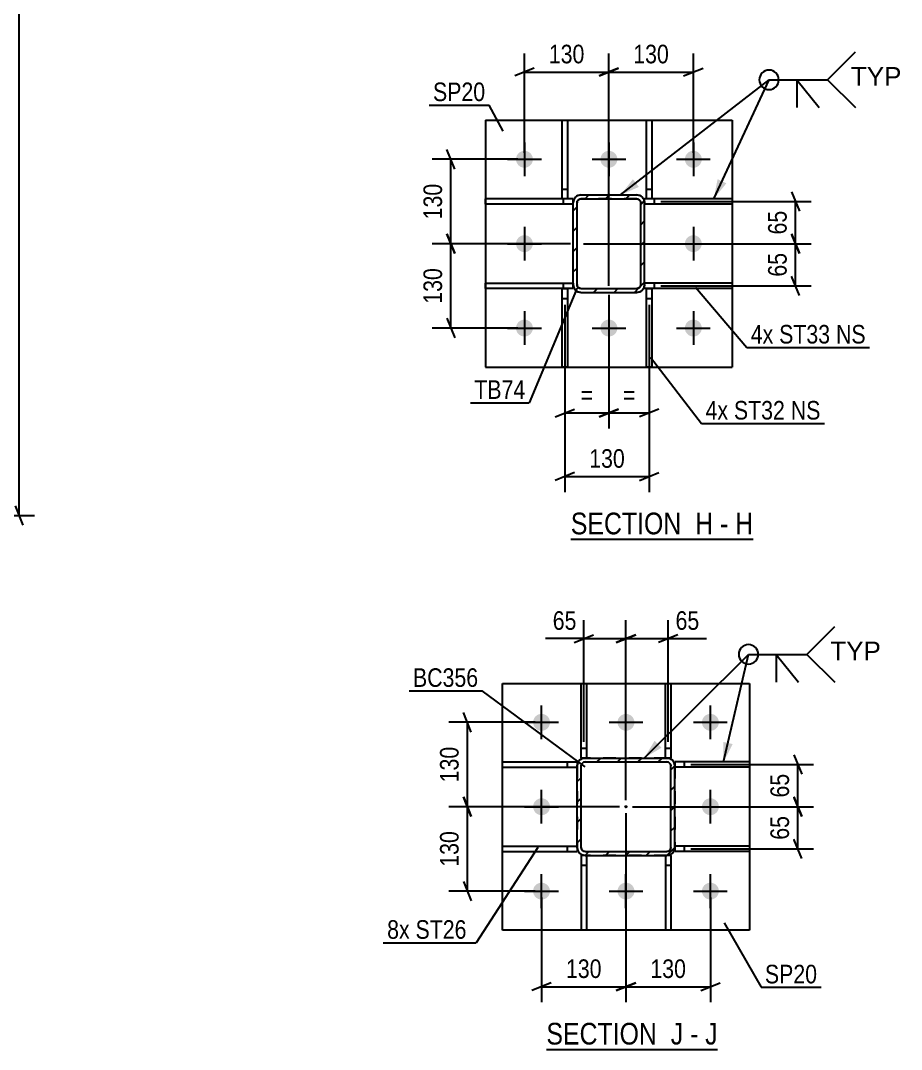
# Model space of a CAD drawing. Header units: millimetres. Extents: x -777 to 412, y -850 to -9.
# Drawn here: x -26.5 to 109.1, y -471.4 to -312.9 of the extents above; entities that cross this region are included whole.
import ezdxf

# ---------------------------------------------------------------- set-up
doc = ezdxf.new("R2010")
doc.units = ezdxf.units.MM
doc.linetypes.add('DXK_LINE_DOT2', pattern=[3.9198, 1.9599, -1.9599])
doc.linetypes.add('DXK_LINE_DOT3', pattern=[5.9187, 2.979, -0.9799, 0.9799, -0.9799])
doc.styles.add('Arial', font='ARIAL.TTF', dxfattribs={"height": 0.2})
doc.styles.add('Arial Narrow', font='ARIALN.TTF', dxfattribs={"height": 0.2})

# ---------------------------------------------------------------- blocks, each defined once
blk = doc.blocks.new('Unknown-570390744-18 - 10238')
at = {"color": 6, "linetype": 'Continuous'}
blk.add_line((58.22, -392.82), (86.29, -392.82), dxfattribs=at)
at = {"color": 0, "linetype": 'Continuous'}
for points in [[(76.32, -392.07), (76.32, -388.57), (58.22, -388.57), (58.22, -392.07)], [(80.14, -392.07), (80.14, -388.57), (77.37, -388.57), (77.37, -392.07)], [(82.47, -392.07), (82.47, -388.57), (81.19, -388.57), (81.19, -392.07)], [(86.29, -392.07), (86.29, -388.57), (83.52, -388.57), (83.52, -392.07)]]:
    blk.add_wipeout(points, dxfattribs=at)
at = {"color": 7, "linetype": 'Continuous', "style": 'Arial Narrow'}
for s, p in [('SECTION ', (58.22, -392.07)), ('H', (77.37, -392.07)), ('H', (83.52, -392.07)), ('-', (81.19, -392.07))]:
    blk.add_text(s, height=3.34, dxfattribs=at).set_placement(p)
blk = doc.blocks.new('Unknown-570390744-21 - 10776')
at = {"color": 6, "linetype": 'Continuous'}
blk.add_line((54.46, -471.41), (80.82, -471.41), dxfattribs=at)
at = {"color": 0, "linetype": 'Continuous'}
for points in [[(72.56, -470.66), (72.56, -467.16), (54.46, -467.16), (54.46, -470.66)], [(75.53, -470.66), (75.53, -467.16), (73.61, -467.16), (73.61, -470.66)], [(77.86, -470.66), (77.86, -467.16), (76.58, -467.16), (76.58, -470.66)], [(80.82, -470.66), (80.82, -467.16), (78.91, -467.16), (78.91, -470.66)]]:
    blk.add_wipeout(points, dxfattribs=at)
at = {"color": 7, "linetype": 'Continuous', "style": 'Arial Narrow'}
for s, p in [('SECTION ', (54.46, -470.66)), ('J', (73.61, -470.66)), ('J', (78.91, -470.66)), ('-', (76.58, -470.66))]:
    blk.add_text(s, height=3.34, dxfattribs=at).set_placement(p)
blk = doc.blocks.new('Part-570390744-10420 - 10238')
at = {"color": 2, "linetype": 'Continuous'}
for p, q in [((69.89, -340.41), (69.89, -328.3)), ((69.89, -328.3), (70.69, -328.3)), ((70.69, -328.3), (70.69, -340.41)), ((70.69, -340.41), (69.89, -340.41))]:
    blk.add_line(p, q, dxfattribs=at)
at = {"color": 7, "linetype": 'DXK_LINE_DOT2'}
blk.add_line((69.89, -338.91), (70.69, -338.91), dxfattribs=at)
blk = doc.blocks.new('Bolt-570390744-10252 - 10238')
at = {"linetype": 'Continuous'}
for points in [[(52.38, -334.3, -1), (49.78, -334.3, -1)], [(65.38, -334.3, -1), (62.78, -334.3, -1)], [(78.38, -334.3, -1), (75.78, -334.3, -1)], [(52.38, -347.3, -1), (49.78, -347.3, -1)], [(78.38, -347.3, -1), (75.78, -347.3, -1)], [(52.38, -360.3, -1), (49.78, -360.3, -1)], [(65.38, -360.3, -1), (62.78, -360.3, -1)], [(78.38, -360.3, -1), (75.78, -360.3, -1)]]:
    blk.add_hatch(color=1, dxfattribs=at).paths.add_polyline_path(points)
at = {"color": 1, "linetype": 'Continuous'}
for p, q in [((51.08, -331.7), (51.08, -336.9)), ((64.08, -331.7), (64.08, -336.9)), ((77.08, -331.7), (77.08, -336.9)), ((48.48, -334.3), (53.68, -334.3)), ((61.48, -334.3), (66.68, -334.3)), ((74.48, -334.3), (79.68, -334.3)), ((51.08, -344.7), (51.08, -349.9)), ((77.08, -344.7), (77.08, -349.9)), ((48.48, -347.3), (53.68, -347.3)), ((74.48, -347.3), (79.68, -347.3)), ((51.08, -357.7), (51.08, -362.9)), ((64.08, -357.7), (64.08, -362.9)), ((77.08, -357.7), (77.08, -362.9)), ((48.48, -360.3), (53.68, -360.3)), ((61.48, -360.3), (66.68, -360.3)), ((74.48, -360.3), (79.68, -360.3))]:
    blk.add_line(p, q, dxfattribs=at)
blk = doc.blocks.new('Part-570390744-10441 - 10238')
at = {"linetype": 'Continuous'}
h = blk.add_hatch(dxfattribs=at)
h.set_pattern_fill('', scale=0.7, style=0, pattern_type=0)
h.set_pattern_definition([(45, (58.9279, -354.453), (-1.57154, 1.57154), [])])
h.paths.add_polyline_path([(58.67, -354.06), (58.93, -354.45), (59.32, -354.71), (59.78, -354.8), (68.38, -354.8), (68.84, -354.71), (69.22, -354.45), (69.49, -354.06), (69.58, -353.6), (69.58, -341), (69.49, -340.55), (69.22, -340.16), (68.84, -339.9), (68.38, -339.8), (59.78, -339.8), (59.32, -339.9), (58.93, -340.16), (58.67, -340.55), (58.58, -341), (58.58, -353.6)])
h.paths.add_polyline_path([(59.18, -341), (59.22, -340.77), (59.35, -340.58), (59.55, -340.45), (59.78, -340.4), (68.38, -340.4), (68.61, -340.45), (68.8, -340.58), (68.93, -340.77), (68.98, -341), (68.98, -353.6), (68.93, -353.83), (68.8, -354.03), (68.61, -354.16), (68.38, -354.2), (59.78, -354.2), (59.55, -354.16), (59.35, -354.03), (59.22, -353.83), (59.18, -353.6)])
blk.add_hatch(color=30, dxfattribs=at).paths.add_polyline_path([(64.08, -339.9, -1), (64.08, -339.7, -1)])
at = {"color": 7, "linetype": 'DXK_LINE_DOT2'}
for p, q in [((58.58, -341), (58.67, -340.55)), ((59.35, -340.58), (59.22, -340.77)), ((59.32, -339.9), (59.78, -339.8)), ((59.55, -340.45), (59.35, -340.58)), ((59.78, -340.4), (59.55, -340.45)), ((59.78, -339.8), (68.38, -339.8)), ((68.38, -340.4), (59.78, -340.4)), ((68.38, -339.8), (68.84, -339.9)), ((68.61, -340.45), (68.38, -340.4)), ((68.8, -340.58), (68.61, -340.45)), ((68.93, -340.77), (68.8, -340.58)), ((69.49, -340.55), (69.58, -341)), ((58.58, -353.6), (58.58, -341)), ((59.22, -340.77), (59.18, -341)), ((59.18, -353.6), (59.18, -341)), ((68.98, -341), (68.93, -340.77)), ((68.98, -353.6), (68.98, -341)), ((69.58, -353.6), (69.58, -341)), ((58.67, -354.06), (58.58, -353.6)), ((59.18, -353.6), (59.22, -353.83)), ((59.22, -353.83), (59.35, -354.03)), ((59.78, -354.8), (59.32, -354.71)), ((59.35, -354.03), (59.55, -354.16)), ((59.55, -354.16), (59.78, -354.2)), ((59.78, -354.2), (68.38, -354.2)), ((59.78, -354.8), (68.38, -354.8)), ((68.38, -354.2), (68.61, -354.16)), ((68.84, -354.71), (68.38, -354.8)), ((68.61, -354.16), (68.8, -354.03)), ((68.8, -354.03), (68.93, -353.83)), ((68.93, -353.83), (68.98, -353.6)), ((69.58, -353.6), (69.49, -354.06))]:
    blk.add_line(p, q, dxfattribs=at)
at = {"color": 2, "linetype": 'Continuous'}
for p, q in [((58.67, -340.55), (58.58, -341)), ((59.22, -340.77), (59.35, -340.58)), ((59.78, -339.8), (59.32, -339.9)), ((59.35, -340.58), (59.55, -340.45)), ((59.55, -340.45), (59.78, -340.4)), ((59.78, -339.8), (68.38, -339.8)), ((59.78, -340.4), (68.38, -340.4)), ((68.84, -339.9), (68.38, -339.8)), ((68.38, -340.4), (68.61, -340.45)), ((68.61, -340.45), (68.8, -340.58)), ((68.8, -340.58), (68.93, -340.77)), ((69.58, -341), (69.49, -340.55)), ((58.58, -353.6), (58.58, -341)), ((59.18, -341), (59.22, -340.77)), ((59.18, -353.6), (59.18, -341)), ((68.93, -340.77), (68.98, -341)), ((68.98, -353.6), (68.98, -341)), ((69.58, -353.6), (69.58, -341)), ((58.58, -353.6), (58.67, -354.06)), ((59.22, -353.83), (59.18, -353.6)), ((59.35, -354.03), (59.22, -353.83)), ((59.32, -354.71), (59.78, -354.8)), ((59.55, -354.16), (59.35, -354.03)), ((59.78, -354.2), (59.55, -354.16)), ((59.78, -354.2), (68.38, -354.2)), ((59.78, -354.8), (68.38, -354.8)), ((68.61, -354.16), (68.38, -354.2)), ((68.38, -354.8), (68.84, -354.71)), ((68.8, -354.03), (68.61, -354.16)), ((68.93, -353.83), (68.8, -354.03)), ((68.98, -353.6), (68.93, -353.83)), ((69.49, -354.06), (69.58, -353.6))]:
    blk.add_line(p, q, dxfattribs=at)
at = {"color": 30, "linetype": 'DXK_LINE_DOT3'}
blk.add_line((64.08, -339.8), (64.08, -339.8), dxfattribs=at)
at = {"color": 30, "linetype": 'Continuous'}
blk.add_circle((64.08, -339.8), 0.1, dxfattribs=at)
at = {"color": 7, "linetype": 'DXK_LINE_DOT2'}
for centre, start, end in [((59.78, -341), 112.5, 157.5), ((68.38, -341), 22.5, 67.5), ((59.78, -353.6), 202.5, 247.5), ((68.38, -353.6), 292.5, 337.5)]:
    blk.add_arc(centre, 1.2, start, end, dxfattribs=at)
at = {"color": 2, "linetype": 'Continuous'}
for centre, start, end in [((59.78, -341), 112.5, 157.5), ((68.38, -341), 22.5, 67.5), ((59.78, -353.6), 202.5, 247.5), ((68.38, -353.6), 292.5, 337.5)]:
    blk.add_arc(centre, 1.2, start, end, dxfattribs=at)
blk = doc.blocks.new('Part-570390744-10425 - 10238')
at = {"color": 2, "linetype": 'Continuous'}
for p, q in [((56.89, -340.41), (56.89, -328.3)), ((56.89, -328.3), (57.69, -328.3)), ((57.69, -328.3), (57.69, -340.41)), ((57.69, -340.41), (56.89, -340.41))]:
    blk.add_line(p, q, dxfattribs=at)
at = {"color": 7, "linetype": 'DXK_LINE_DOT2'}
blk.add_line((56.89, -338.91), (57.69, -338.91), dxfattribs=at)
blk = doc.blocks.new('Part-570390744-10430 - 10238')
at = {"color": 2, "linetype": 'Continuous'}
for p, q in [((69.89, -366.3), (69.89, -354.22)), ((69.89, -354.22), (70.69, -354.22)), ((70.69, -354.22), (70.69, -366.3)), ((70.69, -366.3), (69.89, -366.3))]:
    blk.add_line(p, q, dxfattribs=at)
at = {"color": 7, "linetype": 'DXK_LINE_DOT2'}
blk.add_line((69.89, -355.72), (70.69, -355.72), dxfattribs=at)
blk = doc.blocks.new('Part-570390744-10435 - 10238')
at = {"color": 2, "linetype": 'Continuous'}
for p, q in [((56.89, -366.3), (56.89, -354.22)), ((56.89, -354.22), (57.69, -354.22)), ((57.69, -354.22), (57.69, -366.3)), ((57.69, -366.3), (56.89, -366.3))]:
    blk.add_line(p, q, dxfattribs=at)
at = {"color": 7, "linetype": 'DXK_LINE_DOT2'}
blk.add_line((56.89, -355.72), (57.69, -355.72), dxfattribs=at)
blk = doc.blocks.new('Part-570390744-10459 - 10238')
at = {"color": 2, "linetype": 'Continuous'}
for p, q in [((45.08, -328.3), (83.08, -328.3)), ((45.08, -328.3), (45.08, -366.3)), ((83.08, -328.3), (83.08, -366.3)), ((45.08, -366.3), (83.08, -366.3))]:
    blk.add_line(p, q, dxfattribs=at)
blk = doc.blocks.new('Part-570390744-10464 - 10238')
at = {"color": 2, "linetype": 'Continuous'}
for p, q in [((45.08, -341.2), (45.08, -340.4)), ((56.89, -340.4), (45.08, -340.4)), ((58.58, -340.4), (57.69, -340.4)), ((58.58, -341.01), (58.58, -340.4)), ((58.58, -341.2), (45.08, -341.2))]:
    blk.add_line(p, q, dxfattribs=at)
at = {"color": 7, "linetype": 'DXK_LINE_DOT2'}
for p, q in [((57.69, -340.4), (56.89, -340.4)), ((57.08, -341.2), (57.08, -340.4)), ((58.58, -341.2), (58.58, -341.01))]:
    blk.add_line(p, q, dxfattribs=at)
blk = doc.blocks.new('Part-570390744-10469 - 10238')
at = {"color": 2, "linetype": 'Continuous'}
for p, q in [((45.08, -354.2), (45.08, -353.4)), ((45.08, -353.4), (58.58, -353.4)), ((58.58, -354.2), (45.08, -354.2)), ((58.58, -354.2), (58.58, -353.6))]:
    blk.add_line(p, q, dxfattribs=at)
at = {"color": 7, "linetype": 'DXK_LINE_DOT2'}
for p, q in [((57.08, -354.2), (57.08, -353.4)), ((58.58, -353.4), (58.58, -353.6))]:
    blk.add_line(p, q, dxfattribs=at)
blk = doc.blocks.new('Part-570390744-10474 - 10238')
at = {"color": 2, "linetype": 'Continuous'}
for p, q in [((69.89, -340.4), (69.58, -340.4)), ((69.58, -341.01), (69.58, -340.4)), ((83.08, -340.4), (70.69, -340.4)), ((83.08, -340.4), (83.08, -341.2)), ((83.08, -341.2), (69.58, -341.2))]:
    blk.add_line(p, q, dxfattribs=at)
at = {"color": 7, "linetype": 'DXK_LINE_DOT2'}
for p, q in [((70.69, -340.4), (69.89, -340.4)), ((71.08, -341.2), (71.08, -340.4)), ((69.58, -341.2), (69.58, -341.01))]:
    blk.add_line(p, q, dxfattribs=at)
blk = doc.blocks.new('Part-570390744-10479 - 10238')
at = {"color": 2, "linetype": 'Continuous'}
for p, q in [((83.08, -353.4), (69.58, -353.4)), ((83.08, -353.4), (83.08, -354.2)), ((69.58, -354.2), (69.58, -353.6)), ((83.08, -354.2), (69.58, -354.2))]:
    blk.add_line(p, q, dxfattribs=at)
at = {"color": 7, "linetype": 'DXK_LINE_DOT2'}
for p, q in [((69.58, -353.6), (69.58, -353.4)), ((71.08, -354.2), (71.08, -353.4))]:
    blk.add_line(p, q, dxfattribs=at)
blk = doc.blocks.new('Part-570390744-10946 - 10776')
at = {"color": 2, "linetype": 'Continuous'}
for p, q in [((85.71, -427.13), (74.21, -427.13)), ((74.21, -427.13), (74.21, -427.73)), ((85.71, -427.13), (85.71, -427.93)), ((85.71, -427.93), (74.21, -427.93))]:
    blk.add_line(p, q, dxfattribs=at)
at = {"color": 7, "linetype": 'DXK_LINE_DOT2'}
for p, q in [((74.21, -427.73), (74.21, -427.93)), ((75.71, -427.93), (75.71, -427.13))]:
    blk.add_line(p, q, dxfattribs=at)
blk = doc.blocks.new('Part-570390744-11045 - 10776')
at = {"color": 2, "linetype": 'Continuous'}
for p, q in [((72.81, -426.53), (72.81, -415.03)), ((72.81, -415.03), (73.61, -415.03)), ((73.61, -415.03), (73.61, -426.53)), ((73.61, -426.53), (73.01, -426.53))]:
    blk.add_line(p, q, dxfattribs=at)
at = {"color": 7, "linetype": 'DXK_LINE_DOT2'}
for p, q in [((72.81, -425.03), (73.61, -425.03)), ((73.01, -426.53), (72.81, -426.53))]:
    blk.add_line(p, q, dxfattribs=at)
blk = doc.blocks.new('Part-570390744-10886 - 10776')
at = {"linetype": 'Continuous'}
h = blk.add_hatch(dxfattribs=at)
h.set_pattern_fill('', scale=0.7, style=0, pattern_type=0)
h.set_pattern_definition([(45, (74.2104, -427.7324), (-1.57154, 1.57154), [])])
h.paths.add_polyline_path([(74.21, -440.33), (74.21, -427.73), (74.12, -427.27), (73.86, -426.88), (73.47, -426.62), (73.01, -426.53), (60.41, -426.53), (59.95, -426.62), (59.56, -426.88), (59.3, -427.27), (59.21, -427.73), (59.21, -440.33), (59.3, -440.79), (59.56, -441.18), (59.95, -441.44), (60.41, -441.53), (73.01, -441.53), (73.47, -441.44), (73.86, -441.18), (74.12, -440.79)])
h.paths.add_polyline_path([(73.24, -440.89), (73.01, -440.93), (60.41, -440.93), (60.18, -440.89), (59.99, -440.76), (59.86, -440.56), (59.81, -440.33), (59.81, -427.73), (59.86, -427.5), (59.99, -427.31), (60.18, -427.18), (60.41, -427.13), (73.01, -427.13), (73.24, -427.18), (73.43, -427.31), (73.56, -427.5), (73.61, -427.73), (73.61, -440.33), (73.56, -440.56), (73.43, -440.76)])
blk.add_hatch(color=30, dxfattribs=at).paths.add_polyline_path([(66.71, -434.13, -1), (66.71, -433.93, -1)])
at = {"color": 7, "linetype": 'DXK_LINE_DOT2'}
for p, q in [((59.21, -427.73), (59.3, -427.27)), ((59.21, -427.73), (59.21, -440.33)), ((59.86, -427.5), (59.81, -427.73)), ((59.81, -440.33), (59.81, -427.73)), ((59.99, -427.31), (59.86, -427.5)), ((59.95, -426.62), (60.41, -426.53)), ((60.18, -427.18), (59.99, -427.31)), ((60.41, -427.13), (60.18, -427.18)), ((73.01, -426.53), (60.41, -426.53)), ((60.41, -427.13), (73.01, -427.13)), ((73.01, -426.53), (73.47, -426.62)), ((73.24, -427.18), (73.01, -427.13)), ((73.43, -427.31), (73.24, -427.18)), ((73.56, -427.5), (73.43, -427.31)), ((73.61, -427.73), (73.56, -427.5)), ((73.61, -440.33), (73.61, -427.73)), ((74.12, -427.27), (74.21, -427.73)), ((74.21, -427.73), (74.21, -440.33)), ((59.3, -440.79), (59.21, -440.33)), ((59.81, -440.33), (59.86, -440.56)), ((59.86, -440.56), (59.99, -440.76)), ((73.43, -440.76), (73.56, -440.56)), ((73.56, -440.56), (73.61, -440.33)), ((74.21, -440.33), (74.12, -440.79)), ((60.41, -441.53), (59.95, -441.44)), ((59.99, -440.76), (60.18, -440.89)), ((60.18, -440.89), (60.41, -440.93)), ((60.41, -440.93), (73.01, -440.93)), ((73.01, -441.53), (60.41, -441.53)), ((73.01, -440.93), (73.24, -440.89)), ((73.47, -441.44), (73.01, -441.53)), ((73.24, -440.89), (73.43, -440.76))]:
    blk.add_line(p, q, dxfattribs=at)
at = {"color": 2, "linetype": 'Continuous'}
for p, q in [((59.3, -427.27), (59.21, -427.73)), ((59.21, -440.33), (59.21, -427.73)), ((59.81, -427.73), (59.86, -427.5)), ((59.81, -440.33), (59.81, -427.73)), ((59.86, -427.5), (59.99, -427.31)), ((60.41, -426.53), (59.95, -426.62)), ((59.99, -427.31), (60.18, -427.18)), ((60.18, -427.18), (60.41, -427.13)), ((60.41, -426.53), (73.01, -426.53)), ((60.41, -427.13), (73.01, -427.13)), ((73.47, -426.62), (73.01, -426.53)), ((73.01, -427.13), (73.24, -427.18)), ((73.24, -427.18), (73.43, -427.31)), ((73.43, -427.31), (73.56, -427.5)), ((73.56, -427.5), (73.61, -427.73)), ((73.61, -440.33), (73.61, -427.73)), ((74.21, -427.73), (74.12, -427.27)), ((74.21, -440.33), (74.21, -427.73)), ((59.21, -440.33), (59.3, -440.79)), ((59.86, -440.56), (59.81, -440.33)), ((59.99, -440.76), (59.86, -440.56)), ((73.56, -440.56), (73.43, -440.76)), ((73.61, -440.33), (73.56, -440.56)), ((74.12, -440.79), (74.21, -440.33)), ((59.95, -441.44), (60.41, -441.53)), ((60.18, -440.89), (59.99, -440.76)), ((60.41, -440.93), (60.18, -440.89)), ((60.41, -440.93), (73.01, -440.93)), ((60.41, -441.53), (73.01, -441.53)), ((73.24, -440.89), (73.01, -440.93)), ((73.01, -441.53), (73.47, -441.44)), ((73.43, -440.76), (73.24, -440.89))]:
    blk.add_line(p, q, dxfattribs=at)
at = {"color": 7, "linetype": 'DXK_LINE_DOT3'}
blk.add_line((66.71, -434.03), (66.71, -434.03), dxfattribs=at)
at = {"color": 30, "linetype": 'DXK_LINE_DOT3'}
blk.add_line((66.71, -434.03), (66.71, -434.03), dxfattribs=at)
at = {"color": 30, "linetype": 'Continuous'}
blk.add_circle((66.71, -434.03), 0.1, dxfattribs=at)
at = {"color": 7, "linetype": 'DXK_LINE_DOT2'}
for centre, start, end in [((60.41, -427.73), 112.5, 157.5), ((73.01, -427.73), 22.5, 67.5), ((60.41, -440.33), 202.5, 247.5), ((73.01, -440.33), 292.5, 337.5)]:
    blk.add_arc(centre, 1.2, start, end, dxfattribs=at)
at = {"color": 2, "linetype": 'Continuous'}
for centre, start, end in [((60.41, -427.73), 112.5, 157.5), ((73.01, -427.73), 22.5, 67.5), ((60.41, -440.33), 202.5, 247.5), ((73.01, -440.33), 292.5, 337.5)]:
    blk.add_arc(centre, 1.2, start, end, dxfattribs=at)
blk = doc.blocks.new('Part-570390744-10862 - 10776')
at = {"color": 2, "linetype": 'Continuous'}
for p, q in [((47.71, -453.03), (47.71, -415.03)), ((47.71, -415.03), (85.71, -415.03)), ((85.71, -415.03), (85.71, -453.03)), ((85.71, -453.03), (47.71, -453.03))]:
    blk.add_line(p, q, dxfattribs=at)
blk = doc.blocks.new('Part-570390744-10945 - 10776')
at = {"color": 2, "linetype": 'Continuous'}
for p, q in [((47.71, -427.93), (47.71, -427.13)), ((47.71, -427.13), (59.21, -427.13)), ((59.21, -427.13), (59.21, -427.73)), ((47.71, -427.93), (59.21, -427.93))]:
    blk.add_line(p, q, dxfattribs=at)
at = {"color": 7, "linetype": 'DXK_LINE_DOT2'}
for p, q in [((57.71, -427.93), (57.71, -427.13)), ((59.21, -427.73), (59.21, -427.93))]:
    blk.add_line(p, q, dxfattribs=at)
blk = doc.blocks.new('Part-570390744-11050 - 10776')
at = {"color": 2, "linetype": 'Continuous'}
for p, q in [((59.81, -426.53), (59.81, -415.03)), ((59.81, -415.03), (60.61, -415.03)), ((60.61, -415.03), (60.61, -426.53)), ((60.41, -426.53), (59.81, -426.53))]:
    blk.add_line(p, q, dxfattribs=at)
at = {"color": 7, "linetype": 'DXK_LINE_DOT2'}
for p, q in [((59.81, -425.03), (60.61, -425.03)), ((60.61, -426.53), (60.41, -426.53))]:
    blk.add_line(p, q, dxfattribs=at)
blk = doc.blocks.new('Part-570390744-11055 - 10776')
at = {"color": 2, "linetype": 'Continuous'}
for p, q in [((72.81, -441.53), (72.81, -453.03)), ((73.61, -441.53), (73.01, -441.53)), ((73.61, -441.53), (73.61, -453.03)), ((73.61, -453.03), (72.81, -453.03))]:
    blk.add_line(p, q, dxfattribs=at)
at = {"color": 7, "linetype": 'DXK_LINE_DOT2'}
for p, q in [((73.01, -441.53), (72.81, -441.53)), ((72.81, -443.03), (73.61, -443.03))]:
    blk.add_line(p, q, dxfattribs=at)
blk = doc.blocks.new('Part-570390744-11060 - 10776')
at = {"color": 2, "linetype": 'Continuous'}
for p, q in [((59.81, -441.53), (59.81, -453.03)), ((60.41, -441.53), (59.81, -441.53)), ((60.61, -441.53), (60.61, -453.03)), ((60.61, -453.03), (59.81, -453.03))]:
    blk.add_line(p, q, dxfattribs=at)
at = {"color": 7, "linetype": 'DXK_LINE_DOT2'}
for p, q in [((60.61, -441.53), (60.41, -441.53)), ((59.81, -443.03), (60.61, -443.03))]:
    blk.add_line(p, q, dxfattribs=at)
blk = doc.blocks.new('Bolt-570390744-11078 - 10776')
at = {"linetype": 'Continuous'}
for points in [[(52.41, -421.03, -1), (55.01, -421.03, -1)], [(65.41, -421.03, -1), (68.01, -421.03, -1)], [(78.41, -421.03, -1), (81.01, -421.03, -1)], [(52.41, -434.03, -1), (55.01, -434.03, -1)], [(78.41, -434.03, -1), (81.01, -434.03, -1)], [(52.41, -447.03, -1), (55.01, -447.03, -1)], [(65.41, -447.03, -1), (68.01, -447.03, -1)], [(78.41, -447.03, -1), (81.01, -447.03, -1)]]:
    blk.add_hatch(color=1, dxfattribs=at).paths.add_polyline_path(points)
at = {"color": 1, "linetype": 'Continuous'}
for p, q in [((53.71, -423.63), (53.71, -418.43)), ((66.71, -423.63), (66.71, -418.43)), ((79.71, -423.63), (79.71, -418.43)), ((51.11, -421.03), (56.31, -421.03)), ((64.11, -421.03), (69.31, -421.03)), ((77.11, -421.03), (82.31, -421.03)), ((53.71, -436.63), (53.71, -431.43)), ((79.71, -436.63), (79.71, -431.43)), ((51.11, -434.03), (56.31, -434.03)), ((77.11, -434.03), (82.31, -434.03)), ((53.71, -449.63), (53.71, -444.43)), ((66.71, -449.63), (66.71, -444.43)), ((79.71, -449.63), (79.71, -444.43)), ((51.11, -447.03), (56.31, -447.03)), ((64.11, -447.03), (69.31, -447.03)), ((77.11, -447.03), (82.31, -447.03))]:
    blk.add_line(p, q, dxfattribs=at)
blk = doc.blocks.new('Part-570390744-11100 - 10776')
at = {"color": 2, "linetype": 'Continuous'}
for p, q in [((85.71, -440.13), (74.21, -440.13)), ((74.21, -440.33), (74.21, -440.93)), ((85.71, -440.13), (85.71, -440.93)), ((85.71, -440.93), (74.21, -440.93))]:
    blk.add_line(p, q, dxfattribs=at)
at = {"color": 7, "linetype": 'DXK_LINE_DOT2'}
for p, q in [((74.21, -440.13), (74.21, -440.33)), ((75.71, -440.93), (75.71, -440.13))]:
    blk.add_line(p, q, dxfattribs=at)
blk = doc.blocks.new('Part-570390744-11110 - 10776')
at = {"color": 2, "linetype": 'Continuous'}
for p, q in [((47.71, -440.93), (47.71, -440.13)), ((47.71, -440.13), (59.21, -440.13)), ((59.21, -440.33), (59.21, -440.93)), ((47.71, -440.93), (59.21, -440.93))]:
    blk.add_line(p, q, dxfattribs=at)
at = {"color": 7, "linetype": 'DXK_LINE_DOT2'}
for p, q in [((57.71, -440.93), (57.71, -440.13)), ((59.21, -440.13), (59.21, -440.33))]:
    blk.add_line(p, q, dxfattribs=at)
blk = doc.blocks.new('StraightDimension-570390744-61769 - 10238')
at = {"color": 7, "linetype": 'Continuous'}
for p, q in [((40.34, -335.8), (39.14, -332.8)), ((50.08, -334.3), (36.89, -334.3)), ((39.74, -347.3), (39.74, -334.3)), ((39.14, -345.8), (40.34, -348.8)), ((58.18, -347.3), (36.89, -347.3))]:
    blk.add_line(p, q, dxfattribs=at)
at = {"color": 0}
blk.add_wipeout([(38.99, -337.46), (34.79, -337.46), (34.79, -344.15), (38.99, -344.15)], dxfattribs=at)
at = {"color": 3, "style": 'Arial Narrow'}
blk.add_text('130', height=2.863, rotation=90.0002, dxfattribs=at).set_placement((38.39, -343.55))
blk = doc.blocks.new('StraightDimension-570390744-61770 - 10238')
at = {"color": 7, "linetype": 'Continuous'}
for p, q in [((40.34, -348.8), (39.14, -345.8)), ((58.18, -347.3), (36.89, -347.3)), ((39.74, -360.3), (39.74, -347.3)), ((39.14, -358.8), (40.34, -361.8)), ((50.08, -360.3), (36.89, -360.3))]:
    blk.add_line(p, q, dxfattribs=at)
at = {"color": 0}
blk.add_wipeout([(38.99, -350.46), (34.79, -350.46), (34.79, -357.15), (38.99, -357.15)], dxfattribs=at)
at = {"color": 3, "style": 'Arial Narrow'}
blk.add_text('130', height=2.863, rotation=90.0002, dxfattribs=at).set_placement((38.39, -356.55))
blk = doc.blocks.new('StraightDimension-570390744-49466 - 10238')
at = {"color": 7, "linetype": 'Continuous'}
for p, q in [((57.29, -356.72), (57.29, -385.57)), ((70.29, -356.72), (70.29, -385.57)), ((58.79, -382.57), (55.79, -383.77)), ((57.29, -383.17), (70.29, -383.17)), ((68.79, -383.77), (71.79, -382.57))]:
    blk.add_line(p, q, dxfattribs=at)
at = {"color": 0}
blk.add_wipeout([(67.13, -382.42), (67.13, -378.22), (60.45, -378.22), (60.45, -382.42)], dxfattribs=at)
at = {"color": 3, "style": 'Arial Narrow'}
blk.add_text('130', height=2.863, dxfattribs=at).set_placement((61.05, -381.82))
blk = doc.blocks.new('StraightDimension-570390744-61744 - 10238')
at = {"color": 7, "linetype": 'Continuous'}
for p, q in [((92.2, -339.3), (93.4, -342.3)), ((72.08, -340.8), (95.2, -340.8)), ((92.8, -347.3), (92.8, -340.8)), ((93.4, -348.8), (92.2, -345.8)), ((60.18, -347.3), (95.2, -347.3))]:
    blk.add_line(p, q, dxfattribs=at)
at = {"color": 0}
blk.add_wipeout([(92.05, -341.63), (87.85, -341.63), (87.85, -346.48), (92.05, -346.48)], dxfattribs=at)
at = {"color": 3, "style": 'Arial Narrow'}
blk.add_text('65', height=2.863, rotation=90.0002, dxfattribs=at).set_placement((91.45, -345.88))
blk = doc.blocks.new('StraightDimension-570390744-61720 - 10238')
at = {"color": 7, "linetype": 'Continuous'}
for p, q in [((64.08, -355.2), (64.08, -375.77)), ((57.29, -356.72), (57.29, -375.77)), ((55.79, -373.97), (58.79, -372.77)), ((57.29, -373.37), (64.08, -373.37)), ((65.58, -372.77), (62.58, -373.97))]:
    blk.add_line(p, q, dxfattribs=at)
at = {"color": 0}
blk.add_wipeout([(62.24, -372.62), (62.24, -368.42), (59.13, -368.42), (59.13, -372.62)], dxfattribs=at)
at = {"color": 3, "style": 'Arial Narrow'}
blk.add_text('=', height=2.86, dxfattribs=at).set_placement((59.73, -372.02))
blk = doc.blocks.new('StraightDimension-570390744-10619 - 10238')
at = {"color": 7, "linetype": 'Continuous'}
for p, q in [((51.08, -333.3), (51.08, -318.02)), ((64.08, -353.8), (64.08, -318.02)), ((52.58, -320.27), (49.58, -321.47)), ((51.08, -320.87), (64.08, -320.87)), ((62.58, -321.47), (65.58, -320.27))]:
    blk.add_line(p, q, dxfattribs=at)
at = {"color": 0}
blk.add_wipeout([(60.92, -320.12), (60.92, -315.92), (54.23, -315.92), (54.23, -320.12)], dxfattribs=at)
at = {"color": 3, "style": 'Arial Narrow'}
blk.add_text('130', height=2.863, dxfattribs=at).set_placement((54.83, -319.52))
blk = doc.blocks.new('StraightDimension-570390744-10627 - 10238')
at = {"color": 7, "linetype": 'Continuous'}
for p, q in [((64.08, -353.8), (64.08, -318.02)), ((77.08, -333.3), (77.08, -318.02)), ((65.58, -320.27), (62.58, -321.47)), ((64.08, -320.87), (77.08, -320.87)), ((75.58, -321.47), (78.58, -320.27))]:
    blk.add_line(p, q, dxfattribs=at)
at = {"color": 0}
blk.add_wipeout([(73.92, -320.12), (73.92, -315.92), (67.23, -315.92), (67.23, -320.12)], dxfattribs=at)
at = {"color": 3, "style": 'Arial Narrow'}
blk.add_text('130', height=2.863, dxfattribs=at).set_placement((67.83, -319.52))
blk = doc.blocks.new('StraightDimension-570390744-61719 - 10238')
at = {"color": 7, "linetype": 'Continuous'}
for p, q in [((64.08, -355.2), (64.08, -375.77)), ((70.29, -356.72), (70.29, -375.77)), ((62.58, -373.97), (65.58, -372.77)), ((64.08, -373.37), (70.29, -373.37)), ((71.79, -372.77), (68.79, -373.97))]:
    blk.add_line(p, q, dxfattribs=at)
at = {"color": 0}
blk.add_wipeout([(68.74, -372.62), (68.74, -368.42), (65.62, -368.42), (65.62, -372.62)], dxfattribs=at)
at = {"color": 3, "style": 'Arial Narrow'}
blk.add_text('=', height=2.86, dxfattribs=at).set_placement((66.22, -372.02))
blk = doc.blocks.new('StraightDimension-570390744-61745 - 10238')
at = {"color": 7, "linetype": 'Continuous'}
for p, q in [((92.2, -345.8), (93.4, -348.8)), ((60.18, -347.3), (95.2, -347.3)), ((92.8, -353.8), (92.8, -347.3)), ((93.4, -355.3), (92.2, -352.3)), ((72.08, -353.8), (95.2, -353.8))]:
    blk.add_line(p, q, dxfattribs=at)
at = {"color": 0}
blk.add_wipeout([(92.05, -348.13), (87.85, -348.13), (87.85, -352.98), (92.05, -352.98)], dxfattribs=at)
at = {"color": 3, "style": 'Arial Narrow'}
blk.add_text('65', height=2.863, rotation=90.0002, dxfattribs=at).set_placement((91.45, -352.38))
blk = doc.blocks.new('StraightDimension-570390744-11125 - 10776')
at = {"color": 7, "linetype": 'Continuous'}
for p, q in [((92.56, -426.03), (93.76, -429.03)), ((76.71, -427.53), (95.56, -427.53)), ((93.16, -434.03), (93.16, -427.53)), ((93.76, -435.53), (92.56, -432.53)), ((67.71, -434.03), (95.56, -434.03))]:
    blk.add_line(p, q, dxfattribs=at)
at = {"color": 0}
blk.add_wipeout([(92.41, -428.35), (88.21, -428.35), (88.21, -433.21), (92.41, -433.21)], dxfattribs=at)
at = {"color": 3, "style": 'Arial Narrow'}
blk.add_text('65', height=2.863, rotation=90.0002, dxfattribs=at).set_placement((91.81, -432.61))
blk = doc.blocks.new('StraightDimension-570390744-11194 - 10776')
at = {"color": 7, "linetype": 'Continuous'}
for p, q in [((60.21, -424.03), (60.21, -405.28)), ((66.71, -433.03), (66.71, -405.28)), ((58.71, -408.73), (61.71, -407.53)), ((60.21, -408.13), (66.71, -408.13)), ((68.21, -407.53), (65.21, -408.73))]:
    blk.add_line(p, q, dxfattribs=at)
at = {"color": 0}
blk.add_wipeout([(59.69, -407.38), (59.69, -403.18), (54.83, -403.18), (54.83, -407.38)], dxfattribs=at)
at = {"color": 7, "linetype": 'Continuous'}
blk.add_line((60.21, -408.13), (54.3, -408.13), dxfattribs=at)
blk.add_line((60.21, -408.13), (54.3, -408.13), dxfattribs=at)
at = {"color": 3, "style": 'Arial Narrow'}
blk.add_text('65', height=2.863, dxfattribs=at).set_placement((55.43, -406.78))
blk = doc.blocks.new('StraightDimension-570390744-11183 - 10776')
at = {"color": 7, "linetype": 'Continuous'}
for p, q in [((66.71, -433.03), (66.71, -405.28)), ((73.21, -424.03), (73.21, -405.28)), ((65.21, -408.73), (68.21, -407.53)), ((66.71, -408.13), (73.21, -408.13)), ((74.71, -407.53), (71.71, -408.73))]:
    blk.add_line(p, q, dxfattribs=at)
at = {"color": 0}
blk.add_wipeout([(78.59, -407.38), (78.59, -403.18), (73.74, -403.18), (73.74, -407.38)], dxfattribs=at)
at = {"color": 7, "linetype": 'Continuous'}
blk.add_line((73.21, -408.13), (79.12, -408.13), dxfattribs=at)
blk.add_line((73.21, -408.13), (79.12, -408.13), dxfattribs=at)
at = {"color": 3, "style": 'Arial Narrow'}
blk.add_text('65', height=2.863, dxfattribs=at).set_placement((74.34, -406.78))
blk = doc.blocks.new('StraightDimension-570390744-11206 - 10776')
at = {"color": 7, "linetype": 'Continuous'}
for p, q in [((66.71, -435.03), (66.71, -464.16)), ((53.71, -448.03), (53.71, -464.16)), ((55.21, -461.16), (52.21, -462.36)), ((65.21, -462.36), (68.21, -461.16)), ((53.71, -461.76), (66.71, -461.76))]:
    blk.add_line(p, q, dxfattribs=at)
at = {"color": 0}
blk.add_wipeout([(63.55, -461.01), (63.55, -456.81), (56.87, -456.81), (56.87, -461.01)], dxfattribs=at)
at = {"color": 3, "style": 'Arial Narrow'}
blk.add_text('130', height=2.863, dxfattribs=at).set_placement((57.47, -460.41))
blk = doc.blocks.new('StraightDimension-570390744-11138 - 10776')
at = {"color": 7, "linetype": 'Continuous'}
for p, q in [((92.56, -432.53), (93.76, -435.53)), ((67.71, -434.03), (95.56, -434.03)), ((93.16, -440.53), (93.16, -434.03)), ((76.71, -440.53), (95.56, -440.53)), ((93.76, -442.03), (92.56, -439.03))]:
    blk.add_line(p, q, dxfattribs=at)
at = {"color": 0}
blk.add_wipeout([(92.41, -434.85), (88.21, -434.85), (88.21, -439.71), (92.41, -439.71)], dxfattribs=at)
at = {"color": 3, "style": 'Arial Narrow'}
blk.add_text('65', height=2.863, rotation=90.0002, dxfattribs=at).set_placement((91.81, -439.11))
blk = doc.blocks.new('StraightDimension-570390744-11152 - 10776')
at = {"color": 7, "linetype": 'Continuous'}
for p, q in [((42.89, -422.53), (41.69, -419.53)), ((52.71, -421.03), (39.44, -421.03)), ((42.29, -434.03), (42.29, -421.03)), ((41.69, -432.53), (42.89, -435.53)), ((65.71, -434.03), (39.44, -434.03))]:
    blk.add_line(p, q, dxfattribs=at)
at = {"color": 0}
blk.add_wipeout([(41.54, -424.19), (37.34, -424.19), (37.34, -430.87), (41.54, -430.87)], dxfattribs=at)
at = {"color": 3, "style": 'Arial Narrow'}
blk.add_text('130', height=2.863, rotation=90.0002, dxfattribs=at).set_placement((40.94, -430.27))
blk = doc.blocks.new('StraightDimension-570390744-11167 - 10776')
at = {"color": 7, "linetype": 'Continuous'}
for p, q in [((42.89, -435.53), (41.69, -432.53)), ((65.71, -434.03), (39.44, -434.03)), ((42.29, -447.03), (42.29, -434.03)), ((41.69, -445.53), (42.89, -448.53)), ((52.71, -447.03), (39.44, -447.03))]:
    blk.add_line(p, q, dxfattribs=at)
at = {"color": 0}
blk.add_wipeout([(41.54, -437.19), (37.34, -437.19), (37.34, -443.87), (41.54, -443.87)], dxfattribs=at)
at = {"color": 3, "style": 'Arial Narrow'}
blk.add_text('130', height=2.863, rotation=90.0002, dxfattribs=at).set_placement((40.94, -443.27))
blk = doc.blocks.new('StraightDimension-570390744-11221 - 10776')
at = {"color": 7, "linetype": 'Continuous'}
for p, q in [((66.71, -435.03), (66.71, -464.16)), ((79.71, -448.03), (79.71, -464.16)), ((68.21, -461.16), (65.21, -462.36)), ((78.21, -462.36), (81.21, -461.16)), ((66.71, -461.76), (79.71, -461.76))]:
    blk.add_line(p, q, dxfattribs=at)
at = {"color": 0}
blk.add_wipeout([(76.55, -461.01), (76.55, -456.81), (69.87, -456.81), (69.87, -461.01)], dxfattribs=at)
at = {"color": 3, "style": 'Arial Narrow'}
blk.add_text('130', height=2.863, dxfattribs=at).set_placement((70.47, -460.41))
blk = doc.blocks.new('StraightDimension-570390744-12763 - 11758')
at = {"color": 7, "linetype": 'Continuous'}
for p, q in [((-26.14, -265.66), (-27.34, -262.66)), ((-62.66, -264.16), (-24.34, -264.16)), ((-26.74, -389.16), (-26.74, -264.16)), ((-27.34, -387.66), (-26.14, -390.66)), ((-40.36, -389.16), (-24.34, -389.16))]:
    blk.add_line(p, q, dxfattribs=at)
at = {"color": 0}
blk.add_wipeout([(-27.49, -322.41), (-31.69, -322.41), (-31.69, -330.92), (-27.49, -330.92)], dxfattribs=at)
at = {"color": 3, "style": 'Arial Narrow'}
blk.add_text('3125', height=2.863, rotation=90.0002, dxfattribs=at).set_placement((-28.09, -330.32))
blk = doc.blocks.new('Mark-570390744-10437 - 10238')
at = {"color": 0}
blk.add_wipeout([(51.21, -371.21), (51.21, -368.21), (43.36, -368.21), (43.36, -371.21)], dxfattribs=at)
blk.add_wipeout([(51.21, -371.21), (51.21, -368.21), (43.36, -368.21), (43.36, -371.21)], dxfattribs=at)
at = {"color": 30, "linetype": 'Continuous'}
for p in [(59.11, -354.34), (42.76, -371.81)]:
    blk.add_line(p, (51.81, -371.81), dxfattribs=at)
at = {"color": 3, "style": 'Arial Narrow'}
blk.add_text('TB74', height=2.863, dxfattribs=at).set_placement((43.36, -371.21))
blk = doc.blocks.new('Mark-570390744-10455 - 10238')
at = {"color": 0}
blk.add_wipeout([(45.04, -325.34), (45.04, -322.34), (37, -322.34), (37, -325.34)], dxfattribs=at)
blk.add_wipeout([(45.04, -325.34), (45.04, -322.34), (37, -322.34), (37, -325.34)], dxfattribs=at)
at = {"color": 30, "linetype": 'Continuous'}
for p in [(36.4, -325.94), (47.78, -329.96)]:
    blk.add_line(p, (45.64, -325.94), dxfattribs=at)
at = {"color": 3, "style": 'Arial Narrow'}
blk.add_text('SP20', height=2.863, dxfattribs=at).set_placement((37, -325.34))
blk = doc.blocks.new('WeldMark-570390744-10679 - 10238')
at = {"linetype": 'Continuous'}
for points in [[(68.7, -338.56), (65.87, -339.8), (67.78, -337.37)], [(82.17, -338), (80.22, -340.4), (80.81, -337.37)]]:
    blk.add_hatch(color=30, dxfattribs=at).paths.add_polyline_path(points)
at = {"color": 30, "linetype": 'Continuous'}
for p, q in [((65.87, -339.8), (88.74, -322.06)), ((80.22, -340.4), (88.74, -322.06)), ((88.74, -322.06), (97.74, -322.06))]:
    blk.add_line(p, q, dxfattribs=at)
at = {"color": 3, "linetype": 'Continuous'}
for q in [(96.45, -326.34), (93.03, -326.34)]:
    blk.add_line((93.03, -322.06), q, dxfattribs=at)
for start, end in [(90, 270), (270, 90)]:
    blk.add_arc((88.74, -322.06), 1.5, start, end, dxfattribs=at)
at = {"color": 0, "linetype": 'Continuous'}
blk.add_wipeout([(109.12, -322.96), (109.12, -319.96), (101.34, -319.96), (101.34, -322.96)], dxfattribs=at)
blk.add_wipeout([(109.12, -322.96), (109.12, -319.96), (101.34, -319.96), (101.34, -322.96)], dxfattribs=at)
at = {"color": 3, "linetype": 'Continuous'}
for q in [(102.03, -317.77), (102.03, -326.34)]:
    blk.add_line((97.74, -322.06), q, dxfattribs=at)
at = {"color": 3, "linetype": 'Continuous', "style": 'Arial'}
blk.add_text('TYP', height=2.865, dxfattribs=at).set_placement((101.34, -322.96))
blk = doc.blocks.new('MarkSet-570390744-61849 - 10238')
at = {"color": 0}
for points in [[(82.43, -374.39), (82.43, -371.39), (78.96, -371.39), (78.96, -374.39)], [(91.19, -374.39), (91.19, -371.39), (83.33, -371.39), (83.33, -374.39)], [(96.65, -374.39), (96.65, -371.39), (92.09, -371.39), (92.09, -374.39)]]:
    blk.add_wipeout(points, dxfattribs=at)
for points in [[(82.43, -374.39), (82.43, -371.39), (78.96, -371.39), (78.96, -374.39)], [(91.19, -374.39), (91.19, -371.39), (83.33, -371.39), (83.33, -374.39)], [(96.65, -374.39), (96.65, -371.39), (92.09, -371.39), (92.09, -374.39)]]:
    blk.add_wipeout(points, dxfattribs=at)
at = {"color": 30, "linetype": 'Continuous'}
for p, q in [((70.46, -364.79), (78.36, -374.99)), ((78.36, -374.99), (97.25, -374.99))]:
    blk.add_line(p, q, dxfattribs=at)
at = {"color": 3, "style": 'Arial Narrow'}
for s, p in [('4x', (78.96, -374.39)), ('ST32', (83.33, -374.39)), ('NS', (92.09, -374.39))]:
    blk.add_text(s, height=2.863, dxfattribs=at).set_placement(p)
blk = doc.blocks.new('MarkSet-570390744-61856 - 10238')
at = {"color": 0}
for points in [[(89.39, -362.68), (89.39, -359.68), (85.92, -359.68), (85.92, -362.68)], [(98.15, -362.68), (98.15, -359.68), (90.29, -359.68), (90.29, -362.68)], [(103.61, -362.68), (103.61, -359.68), (99.05, -359.68), (99.05, -362.68)]]:
    blk.add_wipeout(points, dxfattribs=at)
for points in [[(89.39, -362.68), (89.39, -359.68), (85.92, -359.68), (85.92, -362.68)], [(98.15, -362.68), (98.15, -359.68), (90.29, -359.68), (90.29, -362.68)], [(103.61, -362.68), (103.61, -359.68), (99.05, -359.68), (99.05, -362.68)]]:
    blk.add_wipeout(points, dxfattribs=at)
at = {"color": 30, "linetype": 'Continuous'}
for p, q in [((77.4, -353.99), (85.32, -363.28)), ((85.32, -363.28), (104.21, -363.28))]:
    blk.add_line(p, q, dxfattribs=at)
at = {"color": 3, "style": 'Arial Narrow'}
for s, p in [('4x', (85.92, -362.68)), ('ST33', (90.29, -362.68)), ('NS', (99.05, -362.68))]:
    blk.add_text(s, height=2.863, dxfattribs=at).set_placement(p)
blk = doc.blocks.new('Mark-570390744-10882 - 10776')
at = {"color": 0}
blk.add_wipeout([(43.97, -415.57), (43.97, -412.57), (33.92, -412.57), (33.92, -415.57)], dxfattribs=at)
blk.add_wipeout([(43.97, -415.57), (43.97, -412.57), (33.92, -412.57), (33.92, -415.57)], dxfattribs=at)
at = {"color": 30, "linetype": 'Continuous'}
for p in [(33.32, -416.17), (60.44, -427.91)]:
    blk.add_line(p, (44.57, -416.17), dxfattribs=at)
at = {"color": 3, "style": 'Arial Narrow'}
blk.add_text('BC356', height=2.863, dxfattribs=at).set_placement((33.92, -415.57))
blk = doc.blocks.new('Mark-570390744-10858 - 10776')
at = {"color": 0}
blk.add_wipeout([(96.14, -461.24), (96.14, -458.24), (88.1, -458.24), (88.1, -461.24)], dxfattribs=at)
blk.add_wipeout([(96.14, -461.24), (96.14, -458.24), (88.1, -458.24), (88.1, -461.24)], dxfattribs=at)
at = {"color": 30, "linetype": 'Continuous'}
for p, q in [((81.83, -451.93), (87.5, -461.84)), ((87.5, -461.84), (96.74, -461.84))]:
    blk.add_line(p, q, dxfattribs=at)
at = {"color": 3, "style": 'Arial Narrow'}
blk.add_text('SP20', height=2.863, dxfattribs=at).set_placement((88.1, -461.24))
blk = doc.blocks.new('WeldMark-570390744-11236 - 10776')
at = {"linetype": 'Continuous'}
for points in [[(72.17, -424.95), (69.51, -426.53), (71.11, -423.88)], [(83.14, -424.38), (81.73, -427.13), (81.68, -424.04)]]:
    blk.add_hatch(color=30, dxfattribs=at).paths.add_polyline_path(points)
at = {"color": 30, "linetype": 'Continuous'}
for p, q in [((69.51, -426.53), (85.57, -410.56)), ((81.73, -427.13), (85.57, -410.56)), ((85.57, -410.56), (94.57, -410.56))]:
    blk.add_line(p, q, dxfattribs=at)
at = {"color": 3, "linetype": 'Continuous'}
for q in [(93.28, -414.85), (89.85, -414.85)]:
    blk.add_line((89.85, -410.56), q, dxfattribs=at)
for start, end in [(90, 270), (270, 90)]:
    blk.add_arc((85.57, -410.56), 1.5, start, end, dxfattribs=at)
at = {"color": 0, "linetype": 'Continuous'}
blk.add_wipeout([(105.94, -411.46), (105.94, -408.46), (98.17, -408.46), (98.17, -411.46)], dxfattribs=at)
blk.add_wipeout([(105.94, -411.46), (105.94, -408.46), (98.17, -408.46), (98.17, -411.46)], dxfattribs=at)
at = {"color": 3, "linetype": 'Continuous'}
for q in [(98.85, -406.28), (98.85, -414.85)]:
    blk.add_line((94.57, -410.56), q, dxfattribs=at)
at = {"color": 3, "linetype": 'Continuous', "style": 'Arial'}
blk.add_text('TYP', height=2.865, dxfattribs=at).set_placement((98.17, -411.46))
blk = doc.blocks.new('MarkSet-570390744-61686 - 10776')
at = {"color": 30, "linetype": 'Continuous'}
blk.add_line((53.15, -440.3), (43.66, -454.97), dxfattribs=at)
at = {"color": 0}
for points in [[(33.41, -454.37), (33.41, -451.37), (29.94, -451.37), (29.94, -454.37)], [(42.16, -454.37), (42.16, -451.37), (34.31, -451.37), (34.31, -454.37)]]:
    blk.add_wipeout(points, dxfattribs=at)
for points in [[(33.41, -454.37), (33.41, -451.37), (29.94, -451.37), (29.94, -454.37)], [(42.16, -454.37), (42.16, -451.37), (34.31, -451.37), (34.31, -454.37)]]:
    blk.add_wipeout(points, dxfattribs=at)
at = {"color": 30, "linetype": 'Continuous'}
blk.add_line((29.34, -454.97), (43.66, -454.97), dxfattribs=at)
at = {"color": 3, "style": 'Arial Narrow'}
for s, p in [('8x', (29.94, -454.37)), ('ST26', (34.31, -454.37))]:
    blk.add_text(s, height=2.863, dxfattribs=at).set_placement(p)

msp = doc.modelspace()

# ---------------------------------------------------------------- block references
for name in ['StraightDimension-570390744-12763 - 11758', 'Part-570390744-10459 - 10238', 'Part-570390744-10425 - 10238', 'Part-570390744-10420 - 10238', 'Bolt-570390744-10252 - 10238', 'Part-570390744-10464 - 10238', 'Part-570390744-10441 - 10238', 'Part-570390744-10474 - 10238', 'Part-570390744-10469 - 10238', 'Part-570390744-10479 - 10238', 'Part-570390744-10435 - 10238', 'Part-570390744-10430 - 10238', 'Unknown-570390744-18 - 10238', 'Part-570390744-10862 - 10776', 'Part-570390744-11050 - 10776', 'Part-570390744-11045 - 10776', 'Bolt-570390744-11078 - 10776', 'Part-570390744-10945 - 10776', 'Part-570390744-10886 - 10776', 'Part-570390744-10946 - 10776', 'Part-570390744-11110 - 10776', 'Part-570390744-11100 - 10776', 'Part-570390744-11060 - 10776', 'Part-570390744-11055 - 10776', 'Unknown-570390744-21 - 10776']:
    msp.add_blockref(name, (0, 0))

# ---------------------------------------------------------------- next in the draw order: block references
for name in ['Mark-570390744-10455 - 10238', 'StraightDimension-570390744-61769 - 10238', 'StraightDimension-570390744-61744 - 10238', 'StraightDimension-570390744-11125 - 10776']:
    msp.add_blockref(name, (0, 0))

# ---------------------------------------------------------------- next in the draw order: block references
for name in ['StraightDimension-570390744-61770 - 10238', 'StraightDimension-570390744-11194 - 10776', 'StraightDimension-570390744-11206 - 10776']:
    msp.add_blockref(name, (0, 0))

# ---------------------------------------------------------------- next in the draw order: block references
for name in ['StraightDimension-570390744-10619 - 10238', 'StraightDimension-570390744-49466 - 10238', 'StraightDimension-570390744-11183 - 10776']:
    msp.add_blockref(name, (0, 0))

# ---------------------------------------------------------------- next in the draw order: block references
for name in ['StraightDimension-570390744-10627 - 10238', 'StraightDimension-570390744-61720 - 10238', 'WeldMark-570390744-11236 - 10776', 'StraightDimension-570390744-11152 - 10776', 'StraightDimension-570390744-11138 - 10776']:
    msp.add_blockref(name, (0, 0))

# ---------------------------------------------------------------- next in the draw order: block references
for name in ['WeldMark-570390744-10679 - 10238', 'Mark-570390744-10437 - 10238', 'StraightDimension-570390744-61719 - 10238', 'Mark-570390744-10882 - 10776', 'StraightDimension-570390744-11167 - 10776']:
    msp.add_blockref(name, (0, 0))

# ---------------------------------------------------------------- next in the draw order: block references
for name in ['StraightDimension-570390744-61745 - 10238', 'MarkSet-570390744-61849 - 10238', 'StraightDimension-570390744-11221 - 10776', 'MarkSet-570390744-61686 - 10776']:
    msp.add_blockref(name, (0, 0))

# ---------------------------------------------------------------- next in the draw order: block references
for name in ['MarkSet-570390744-61856 - 10238', 'Mark-570390744-10858 - 10776']:
    msp.add_blockref(name, (0, 0))

doc.saveas('drawing.dxf')
